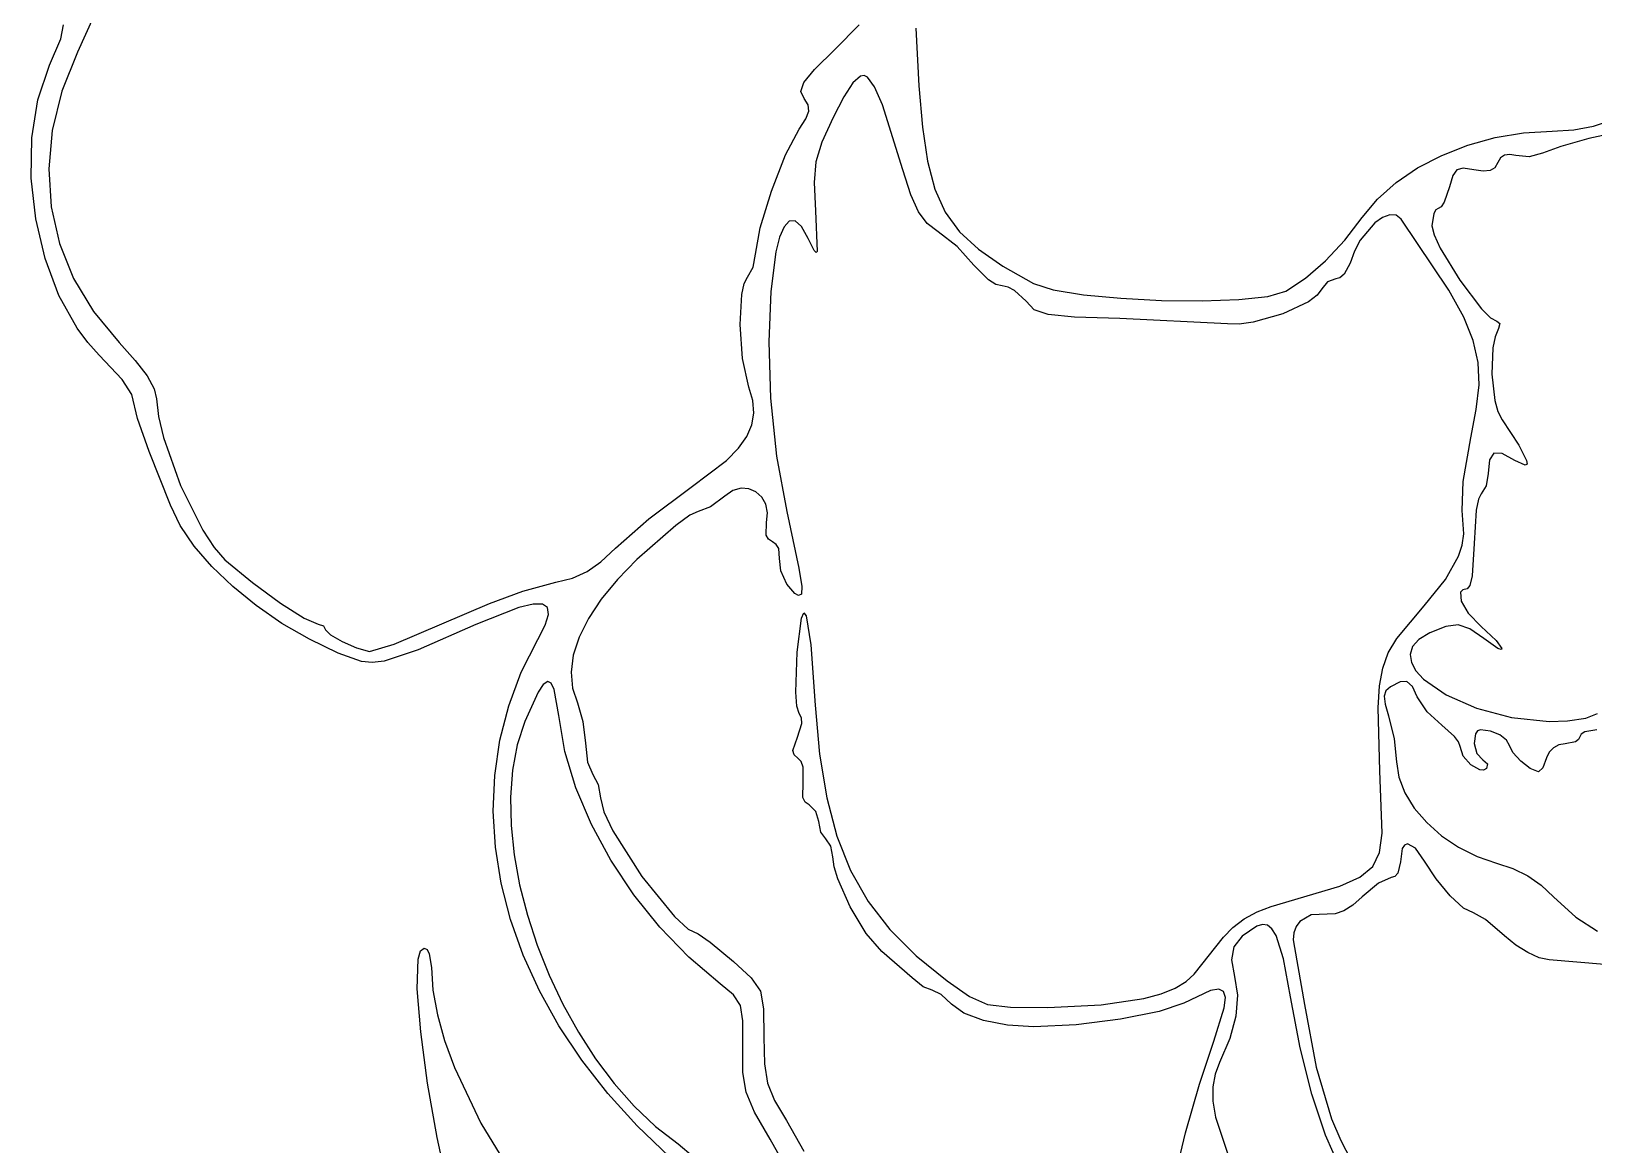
# Model space of a CAD drawing. Extents: x 56 to 1033, y 17 to 979.
# Drawn here: x 740.8 to 871.4, y 529.8 to 622.9 of the extents above; entities that cross this region are included whole.
import ezdxf

# ---------------------------------------------------------------- set-up
doc = ezdxf.new("R2010")
doc.units = 0

msp = doc.modelspace()

# ---------------------------------------------------------------- linework, layer by layer
at = {"layer": 'Layer 1'}
for p, q in [((743.247443, 622.311783), (743.476446, 623.478008)), ((745.989879, 624.138053), (744.63867, 621.18559)), ((807.98255, 621.43397), (809.983634, 623.484151)), ((814.723295, 623.210842), (814.98742, 618.3829)), ((742.30373, 620.09324), (743.247443, 622.311783)), ((744.63867, 621.18559), (743.335789, 617.917015)), ((806.275912, 619.747854), (807.98255, 621.43397)), ((741.330286, 617.210321), (742.30373, 620.09324)), ((805.365789, 618.644924), (806.275912, 619.747854)), ((810.404187, 619.227872), (810.107016, 619.191511)), ((810.695569, 619.095421), (810.404187, 619.227872)), ((743.335789, 617.917015), (742.538522, 614.652753)), ((805.115056, 617.907842), (805.365789, 618.644924)), ((805.38659, 617.31927), (805.115056, 617.907842)), ((809.468052, 618.632843), (808.724164, 617.460397)), ((810.107016, 619.191511), (809.468052, 618.632843)), ((811.288221, 618.303597), (810.695569, 619.095421)), ((811.939486, 616.775059), (811.288221, 618.303597)), ((814.98742, 618.3829), (815.285236, 614.908911)), ((740.8291, 614.01995), (741.330286, 617.210321)), ((805.725404, 616.790392), (805.38659, 617.31927)), ((805.78226, 616.265895), (805.725404, 616.790392)), ((808.724164, 617.460397), (807.82084, 615.71515)), ((813.6359, 611.34393), (811.939486, 616.775059)), ((804.97382, 614.75691), (805.538088, 615.627495)), ((805.538088, 615.627495), (805.78226, 616.265895)), ((807.82084, 615.71515), (806.868046, 613.657371)), ((871.400643, 614.993424), (872.884395, 615.493418)), ((740.777378, 610.654931), (740.8291, 614.01995)), ((742.538522, 614.652753), (742.242392, 611.424012)), ((803.847524, 612.613555), (804.97382, 614.75691)), ((815.285236, 614.908911), (815.708768, 612.064222)), ((860.88147, 613.413913), (863.176456, 614.049876)), ((863.176456, 614.049876), (865.546045, 614.447952)), ((865.546045, 614.447952), (867.94634, 614.58818)), ((867.94634, 614.58818), (869.75412, 614.691345)), ((869.75412, 614.691345), (871.400643, 614.993424)), ((875.93649, 615.03542), (871.002436, 613.982487)), ((806.868046, 613.657371), (806.370204, 612.023811)), ((858.704982, 612.560027), (860.88147, 613.413913)), ((867.11692, 612.73019), (866.0267, 612.450189)), ((868.651512, 613.308829), (867.11692, 612.73019)), ((871.002436, 613.982487), (868.651512, 613.308829)), ((742.242392, 611.424012), (742.44292, 608.261999)), ((802.654674, 609.558635), (803.847524, 612.613555)), ((806.370204, 612.023811), (806.226517, 610.284594)), ((815.708768, 612.064222), (816.323991, 609.735134)), ((854.883087, 610.278333), (856.69089, 611.50818)), ((856.69089, 611.50818), (858.704982, 612.560027)), ((860.505295, 611.495647), (859.957396, 611.361619)), ((861.39, 611.35952), (860.505295, 611.495647)), ((863.136647, 611.529886), (862.74095, 611.296466)), ((863.3944, 611.95435), (863.136647, 611.529886)), ((863.626228, 612.346151), (863.3944, 611.95435)), ((863.957255, 612.576101), (863.626228, 612.346151)), ((864.384484, 612.643048), (863.957255, 612.576101)), ((864.90492, 612.54584), (864.384484, 612.643048)), ((866.0267, 612.450189), (864.90492, 612.54584)), ((741.152326, 607.248068), (740.777378, 610.654931)), ((806.226517, 610.284594), (806.33619, 607.90984)), ((814.308057, 609.254493), (813.6359, 611.34393)), ((853.325472, 608.890449), (854.883087, 610.278333)), ((859.617316, 610.865961), (859.35607, 609.9172)), ((859.957396, 611.361619), (859.617316, 610.865961)), ((862.170878, 611.243281), (861.39, 611.35952)), ((862.74095, 611.296466), (862.170878, 611.243281)), ((801.708939, 606.490252), (802.654674, 609.558635)), ((814.950462, 607.827045), (814.308057, 609.254493)), ((816.323991, 609.735134), (817.196881, 607.80795)), ((852.06194, 607.36449), (853.325472, 608.890449)), ((859.35607, 609.9172), (858.917201, 608.644479)), ((742.44292, 608.261999), (743.13563, 605.197922)), ((806.33619, 607.90984), (806.474849, 604.517529)), ((815.675477, 606.86528), (814.950462, 607.827045)), ((817.196881, 607.80795), (818.393414, 606.168972)), ((854.367294, 607.587296), (853.757624, 607.364217)), ((854.903257, 607.548542), (854.367294, 607.587296)), ((855.32447, 607.21286), (854.903257, 607.548542)), ((858.034981, 607.689641), (857.8757, 606.66669)), ((858.207399, 608.000829), (858.034981, 607.689641)), ((858.41795, 608.11512), (858.207399, 608.000829)), ((858.659739, 608.257315), (858.41795, 608.11512)), ((858.917201, 608.644479), (858.659739, 608.257315)), ((741.93115, 603.932163), (741.152326, 607.248068)), ((801.32399, 604.30651), (801.708939, 606.490252)), ((803.723943, 606.588742), (803.34977, 605.719977)), ((804.154045, 607.05774), (803.723943, 606.588742)), ((804.6365, 607.081498), (804.154045, 607.05774)), ((805.167731, 606.614545), (804.6365, 607.081498)), ((805.74416, 605.61141), (805.167731, 606.614545)), ((816.59546, 606.17289), (815.675477, 606.86528)), ((818.200821, 604.926631), (816.59546, 606.17289)), ((818.393414, 606.168972), (819.979564, 604.704503)), ((850.591711, 605.454395), (852.06194, 607.36449)), ((853.115289, 606.914399), (851.896799, 605.474925)), ((853.757624, 607.364217), (853.115289, 606.914399)), ((859.303216, 601.282918), (855.32447, 607.21286)), ((857.8757, 606.66669), (858.067822, 605.903447)), ((743.13563, 605.197922), (744.316045, 602.26299)), ((803.34977, 605.719977), (803.035104, 604.496916)), ((806.243947, 604.603742), (805.74416, 605.61141)), ((819.59658, 603.38578), (818.200821, 604.926631)), ((848.983955, 603.740292), (850.591711, 605.454395)), ((851.896799, 605.474925), (851.40273, 604.555458)), ((858.067822, 605.903447), (858.58281, 604.802445)), ((743.091054, 600.840021), (741.93115, 603.932163)), ((801.128079, 603.22242), (801.32399, 604.30651)), ((803.035104, 604.496916), (802.598602, 601.169789)), ((806.389787, 604.432948), (806.243947, 604.603742)), ((806.474849, 604.517529), (806.389787, 604.432948)), ((819.979564, 604.704503), (822.021308, 603.300845)), ((847.314631, 602.295406), (848.983955, 603.740292)), ((851.04017, 603.54963), (850.538393, 602.613539)), ((851.40273, 604.555458), (851.04017, 603.54963)), ((858.58281, 604.802445), (860.213105, 602.129044)), ((744.316045, 602.26299), (745.979688, 599.48841)), ((800.37164, 601.839146), (800.65709, 602.38199)), ((800.65709, 602.38199), (801.128079, 603.22242)), ((820.801483, 602.14937), (819.59658, 603.38578)), ((822.021308, 603.300845), (824.58462, 601.8443)), ((845.6597, 601.19296), (847.314631, 602.295406)), ((850.194142, 602.328776), (849.84013, 602.22419)), ((850.538393, 602.613539), (850.194142, 602.328776)), ((800.041887, 598.414131), (800.174818, 600.933902)), ((800.174818, 600.933902), (800.37164, 601.839146)), ((802.598602, 601.169789), (802.443053, 596.971133)), ((821.420554, 601.773256), (820.801483, 602.14937)), ((821.94784, 601.63512), (821.420554, 601.773256)), ((822.44767, 601.533873), (821.94784, 601.63512)), ((822.991989, 601.258204), (822.44767, 601.533873)), ((823.9512, 600.35202), (822.991989, 601.258204)), ((824.58462, 601.8443), (826.210952, 601.321715)), ((826.210952, 601.321715), (828.740589, 600.906168)), ((844.170915, 600.766741), (845.65992, 601.19306)), ((845.65992, 601.19306), (845.6597, 601.19296)), ((848.68371, 601.39498), (848.289692, 600.866787)), ((849.154678, 601.980608), (848.68371, 601.39498)), ((849.84013, 602.22419), (849.154678, 601.980608)), ((860.540371, 599.036406), (859.303216, 601.282918)), ((860.213105, 602.129044), (862.03003, 599.730245)), ((744.609246, 598.104445), (743.091054, 600.840021)), ((824.628539, 599.650648), (823.9512, 600.35202)), ((825.792409, 599.244205), (824.628539, 599.650648)), ((828.740589, 600.906168), (831.865891, 600.607167)), ((831.865891, 600.607167), (835.279215, 600.434218)), ((835.279215, 600.434218), (838.672921, 600.396826)), ((838.672921, 600.396826), (841.739368, 600.504498)), ((841.739368, 600.504498), (844.170915, 600.766741)), ((847.555485, 600.321874), (845.408321, 599.308444)), ((848.289692, 600.866787), (847.555485, 600.321874)), ((862.03003, 599.730245), (862.778305, 598.972497)), ((745.979688, 599.48841), (748.12208, 596.90539)), ((800.247953, 595.578515), (800.041887, 598.414131)), ((827.995357, 599.031014), (825.792409, 599.244205)), ((831.78993, 598.9094), (827.995357, 599.031014)), ((840.79173, 598.47305), (831.78993, 598.9094)), ((841.772524, 598.453869), (840.79173, 598.47305)), ((842.925857, 598.6078), (841.772524, 598.453869)), ((845.408321, 599.308444), (842.925857, 598.6078)), ((861.340108, 597.067018), (860.540371, 599.036406)), ((862.778305, 598.972497), (863.29703, 598.68981)), ((863.29703, 598.68981), (863.566621, 598.510057)), ((863.566621, 598.510057), (863.45777, 598.07787)), ((745.495576, 596.911871), (744.609246, 598.104445)), ((861.750469, 595.223366), (861.340108, 597.067018)), ((863.167598, 597.387988), (862.976148, 596.47081)), ((863.45777, 598.07787), (863.167598, 597.387988)), ((746.46293, 595.85824), (745.495576, 596.911871)), ((748.383031, 593.806038), (746.46293, 595.85824)), ((748.12208, 596.90539), (749.473693, 595.405664)), ((802.443053, 596.971133), (802.597074, 592.264721)), ((862.976148, 596.47081), (862.878087, 594.258577)), ((749.473693, 595.405664), (750.455365, 594.108072)), ((800.78267, 593.18289), (800.247953, 595.578515)), ((861.8195, 593.354064), (861.750469, 595.223366)), ((749.19374, 592.57021), (748.383031, 593.806038)), ((750.455365, 594.108072), (751.054882, 593.030977)), ((801.098743, 592.055991), (800.78267, 593.18289)), ((861.595246, 591.307724), (861.8195, 593.354064)), ((862.878087, 594.258577), (863.140931, 592.049183)), ((749.653815, 590.552743), (749.19374, 592.57021)), ((751.054882, 593.030977), (751.26003, 592.19274)), ((751.26003, 592.19274), (751.417054, 590.726695)), ((801.185206, 591.008993), (801.098743, 592.055991)), ((802.597074, 592.264721), (803.08928, 587.414323)), ((863.140931, 592.049183), (863.400611, 591.135555)), ((750.64294, 587.79219), (749.653815, 590.552743)), ((751.417054, 590.726695), (751.839417, 588.949242)), ((801.02562, 590.013333), (801.185206, 591.008993)), ((861.12575, 588.93296), (861.595246, 591.307724)), ((863.400611, 591.135555), (863.74202, 590.45064)), ((800.60355, 589.040445), (801.02562, 590.013333)), ((863.74202, 590.45064), (865.154431, 588.318593)), ((751.839417, 588.949242), (753.268012, 584.959447)), ((798.906209, 587.048729), (799.902559, 588.061765)), ((799.902559, 588.061765), (800.60355, 589.040445)), ((860.50157, 585.274296), (861.12575, 588.93296)), ((865.154431, 588.318593), (865.798585, 587.05304)), ((752.4086, 583.30797), (750.64294, 587.79219)), ((795.96169, 584.80533), (798.906209, 587.048729)), ((803.08928, 587.414323), (803.94829, 582.78371)), ((862.697158, 587.102378), (862.5883, 585.96114)), ((863.063345, 587.64434), (862.697158, 587.102378)), ((863.746279, 587.616122), (863.063345, 587.64434)), ((864.80538, 587.04682), (863.746279, 587.616122)), ((865.680297, 586.635332), (864.80538, 587.04682)), ((865.834383, 586.739371), (865.680297, 586.635332)), ((865.798585, 587.05304), (865.834383, 586.739371)), ((860.41928, 582.85263), (860.50157, 585.274296)), ((862.5883, 585.96114), (862.415261, 584.908002)), ((753.268012, 584.959447), (755.121517, 581.222024)), ((792.420704, 582.171669), (795.96169, 584.80533)), ((798.77556, 584.05956), (797.556139, 583.159059)), ((799.437938, 584.519181), (798.77556, 584.05956)), ((800.118628, 584.714721), (799.437938, 584.519181)), ((800.775793, 584.67294), (800.118628, 584.714721)), ((801.367596, 584.420599), (800.775793, 584.67294)), ((801.852203, 583.984456), (801.367596, 584.420599)), ((802.187776, 583.391272), (801.852203, 583.984456)), ((861.99923, 584.25733), (861.770496, 583.816606)), ((862.415261, 584.908002), (861.99923, 584.25733)), ((753.237211, 581.608857), (752.4086, 583.30797)), ((796.53024, 582.78451), (795.85073, 582.466048)), ((797.556139, 583.159059), (796.53024, 582.78451)), ((802.332481, 582.667807), (802.187776, 583.391272)), ((802.24448, 581.84082), (802.332481, 582.667807)), ((803.94829, 582.78371), (804.962405, 578.024924)), ((860.557623, 580.89932), (860.41928, 582.85263)), ((861.58318, 582.885657), (861.41013, 580.09899)), ((861.770496, 583.816606), (861.58318, 582.885657)), ((754.409219, 579.883341), (753.237211, 581.608857)), ((789.61783, 579.70585), (792.420704, 582.171669)), ((794.657144, 581.598949), (791.40098, 578.74856)), ((795.85073, 582.466048), (794.657144, 581.598949)), ((802.227241, 580.807816), (802.24448, 581.84082)), ((755.121517, 581.222024), (756.075016, 579.760035)), ((802.425626, 580.453477), (802.227241, 580.807816)), ((802.75445, 580.23109), (802.425626, 580.453477)), ((803.058671, 580.022683), (802.75445, 580.23109)), ((803.270689, 579.69174), (803.058671, 580.022683)), ((860.41419, 579.96632), (860.557623, 580.89932)), ((861.41013, 580.09899), (861.240009, 577.400555)), ((755.884948, 578.166428), (754.409219, 579.883341)), ((756.075016, 579.760035), (756.97563, 578.73564)), ((756.97563, 578.73564), (759.26661, 576.833822)), ((788.407682, 578.577757), (789.61783, 579.70585)), ((791.40098, 578.74856), (789.77835, 577.08155)), ((803.341, 578.84426), (803.270689, 579.69174)), ((803.43734, 577.821244), (803.341, 578.84426)), ((859.030517, 577.08469), (860.117581, 579.03384)), ((860.117581, 579.03384), (860.41419, 579.96632)), ((757.624725, 576.493123), (755.884948, 578.166428)), ((786.017484, 577.211881), (787.243178, 577.766784)), ((787.243178, 577.766784), (788.407682, 578.577757)), ((803.946031, 576.705861), (803.43734, 577.821244)), ((804.962405, 578.024924), (805.193167, 576.499546)), ((759.588873, 574.898429), (757.624725, 576.493123)), ((759.26661, 576.833822), (761.617444, 575.103642)), ((779.09754, 575.08421), (781.879829, 576.123347)), ((781.879829, 576.123347), (784.62377, 576.852)), ((784.62377, 576.852), (786.017484, 577.211881)), ((789.77835, 577.08155), (788.431045, 575.436148)), ((804.613357, 575.910363), (803.946031, 576.705861)), ((805.193167, 576.499546), (805.1856, 575.847)), ((857.22779, 574.88037), (859.030517, 577.08469)), ((860.461918, 576.228869), (860.264547, 576.01654)), ((860.82106, 576.30472), (860.461918, 576.228869)), ((861.053068, 576.597087), (860.82106, 576.30472)), ((861.240009, 577.400555), (861.053068, 576.597087)), ((761.737719, 573.417353), (759.588873, 574.898429)), ((761.617444, 575.103642), (763.593433, 573.845352)), ((771.10577, 571.67475), (779.09754, 575.08421)), ((782.732142, 575.027666), (781.547131, 574.740191)), ((783.528501, 575.026781), (782.732142, 575.027666)), ((783.951094, 574.73395), (783.528501, 575.026781)), ((788.431045, 575.436148), (787.364566, 573.825643)), ((804.927221, 575.761399), (804.613357, 575.910363)), ((805.1856, 575.847), (804.927221, 575.761399)), ((854.948697, 572.158684), (857.22779, 574.88037)), ((860.264547, 576.01654), (860.320957, 575.273776)), ((860.320957, 575.273776), (860.921961, 574.259095)), ((763.593433, 573.845352), (764.75988, 573.3592)), ((781.547131, 574.740191), (777.9516, 573.31451)), ((783.734531, 573.258101), (784.014809, 574.145585)), ((784.014809, 574.145585), (783.951094, 574.73395)), ((787.364566, 573.825643), (786.584415, 572.263324)), ((804.80676, 571.00289), (805.175748, 573.863772)), ((805.175748, 573.863772), (805.366412, 574.293521)), ((805.366412, 574.293521), (805.55947, 574.061124)), ((805.55947, 574.061124), (805.947617, 571.624834)), ((860.921961, 574.259095), (861.99923, 573.15516)), ((764.031586, 572.084898), (761.737719, 573.417353)), ((764.75988, 573.3592), (765.204952, 573.219544)), ((765.204952, 573.219544), (765.39006, 572.88383)), ((765.39006, 572.88383), (765.793416, 572.450987)), ((765.793416, 572.450987), (766.770179, 571.887561)), ((777.9516, 573.31451), (773.117204, 571.202713)), ((783.12515, 572.06791), (783.734531, 573.258101)), ((786.584415, 572.263324), (786.096095, 570.762477)), ((857.70317, 572.62297), (856.801303, 572.078815)), ((859.059332, 573.167595), (857.70317, 572.62297)), ((860.085962, 573.287422), (859.059332, 573.167595)), ((861.048982, 572.953886), (860.085962, 573.287422)), ((862.21431, 572.13842), (861.048982, 572.953886)), ((861.99923, 573.15516), (863.252539, 571.986541)), ((766.4308, 570.93607), (764.031586, 572.084898)), ((768.388605, 570.226507), (766.4308, 570.93607)), ((766.770179, 571.887561), (767.970387, 571.367697)), ((767.970387, 571.367697), (769.04408, 571.06554)), ((769.04408, 571.06554), (771.10587, 571.67473)), ((773.117204, 571.202713), (770.273472, 570.244384)), ((771.10587, 571.67473), (771.10577, 571.67475)), ((781.749721, 569.33684), (783.12515, 572.06791)), ((804.698215, 567.661995), (804.80676, 571.00289)), ((805.947617, 571.624834), (806.32988, 566.58479)), ((853.76587, 569.672042), (854.238317, 570.953422)), ((854.238317, 570.953422), (854.948697, 572.158684)), ((856.264238, 571.473117), (856.062848, 570.821848)), ((856.801303, 572.078815), (856.264238, 571.473117)), ((863.39189, 571.327787), (862.21431, 572.13842)), ((863.252539, 571.986541), (863.727363, 571.327289)), ((863.662901, 571.23567), (863.39189, 571.327787)), ((863.727363, 571.327289), (863.662901, 571.23567)), ((769.275668, 570.131202), (768.388605, 570.226507)), ((770.273472, 570.244384), (769.275668, 570.131202)), ((786.096095, 570.762477), (785.905107, 569.336392)), ((853.495221, 568.179666), (853.76587, 569.672042)), ((856.062848, 570.821848), (856.168005, 570.140979)), ((856.168005, 570.140979), (856.550581, 569.446483)), ((780.694787, 566.521385), (781.749721, 569.33684)), ((783.589719, 568.29914), (783.154347, 567.66346)), ((783.95331, 568.547646), (783.589719, 568.29914)), ((784.25443, 568.410538), (783.95331, 568.547646)), ((784.502388, 567.889376), (784.25443, 568.410538)), ((785.905107, 569.336392), (786.016955, 567.998357)), ((855.214559, 568.527425), (854.40837, 568.11177)), ((855.796711, 568.549654), (855.214559, 568.527425)), ((856.247105, 568.144208), (855.796711, 568.549654)), ((856.550581, 569.446483), (857.181448, 568.754332)), ((857.181448, 568.754332), (859.071542, 567.44095)), ((783.154347, 567.66346), (782.03103, 565.22434)), ((784.87605, 565.70113), (784.502388, 567.889376)), ((786.016955, 567.998357), (786.43714, 566.76166)), ((804.792622, 566.502398), (804.698215, 567.661995)), ((853.390238, 566.341415), (853.495221, 568.179666)), ((854.033577, 567.772803), (853.887864, 567.316031)), ((853.887864, 567.316031), (853.965611, 566.648324)), ((854.40837, 568.11177), (854.033577, 567.772803)), ((856.65802, 567.27684), (856.247105, 568.144208)), ((857.474175, 566.015653), (856.65802, 567.27684)), ((859.071542, 567.44095), (861.605266, 566.32861)), ((779.955951, 563.635937), (780.694787, 566.521385)), ((785.397809, 562.702879), (784.87605, 565.70113)), ((786.43714, 566.76166), (786.90575, 565.218549)), ((804.97931, 565.88608), (804.792622, 566.502398)), ((805.164665, 565.503773), (804.97931, 565.88608)), ((806.32988, 566.58479), (806.694048, 562.470833)), ((853.53273, 561.08777), (853.390238, 566.341415)), ((853.965611, 566.648324), (854.2612, 565.67655)), ((854.2612, 565.67655), (854.733536, 563.755121)), ((858.7052, 564.90694), (857.474175, 566.015653)), ((861.605266, 566.32861), (864.549594, 565.545086)), ((870.73807, 565.47548), (871.732499, 565.866821)), ((782.03103, 565.22434), (781.395971, 563.267068)), ((786.90575, 565.218549), (787.10451, 563.41137)), ((804.83771, 563.89666), (805.201914, 565.031463)), ((805.201914, 565.031463), (805.164665, 565.503773)), ((859.783237, 563.96619), (858.7052, 564.90694)), ((861.689201, 564.427056), (861.516951, 564.171441)), ((861.95065, 564.52304), (861.689201, 564.427056)), ((862.781807, 564.399806), (861.95065, 564.52304)), ((863.557751, 564.084122), (862.781807, 564.399806)), ((864.549594, 565.545086), (867.671503, 565.218154)), ((867.671503, 565.218154), (869.226231, 565.26584)), ((869.226231, 565.26584), (870.73797, 565.47559)), ((870.668362, 564.349987), (870.359438, 564.162674)), ((871.68392, 564.52304), (870.668362, 564.349987)), ((870.73797, 565.47559), (870.73807, 565.47548)), ((779.528812, 560.694885), (779.955951, 563.635937)), ((781.395971, 563.267068), (781.0008, 561.142818)), ((787.10451, 563.41137), (787.294387, 561.818303)), ((804.444473, 562.781451), (804.83771, 563.89666)), ((854.733536, 563.755121), (854.93, 561.82947)), ((860.111177, 563.497602), (859.783237, 563.96619)), ((860.23162, 563.10887), (860.111177, 563.497602)), ((860.501616, 562.299652), (860.23162, 563.10887)), ((861.516951, 564.171441), (861.425012, 563.375349)), ((861.425012, 563.375349), (861.644762, 562.522817)), ((864.131273, 563.657015), (863.557751, 564.084122)), ((864.35516, 563.19951), (864.131273, 563.657015)), ((864.635502, 562.6067), (864.35516, 563.19951)), ((868.486455, 563.259906), (868.034385, 563.02012)), ((869.01268, 563.34487), (868.486455, 563.259906)), ((869.8837, 563.517906), (869.01268, 563.34487)), ((870.148666, 563.705215), (869.8837, 563.517906)), ((870.24598, 563.93395), (870.148666, 563.705215)), ((870.359438, 564.162674), (870.24598, 563.93395)), ((786.318697, 559.651675), (785.397809, 562.702879)), ((787.294387, 561.818303), (787.7373, 560.78997)), ((804.557197, 562.433613), (804.444473, 562.781451)), ((804.87781, 562.15444), (804.557197, 562.433613)), ((805.150223, 561.855422), (804.87781, 562.15444)), ((805.318813, 561.38581), (805.150223, 561.855422)), ((806.694048, 562.470833), (807.287413, 558.835279)), ((854.93, 561.82947), (855.107343, 560.548358)), ((861.136886, 561.581323), (860.501616, 562.299652)), ((861.644762, 562.522817), (862.14613, 562.0019)), ((862.14613, 562.0019), (862.540582, 561.681271)), ((865.30565, 561.889904), (864.635502, 562.6067)), ((866.109282, 561.279854), (865.30565, 561.889904)), ((867.47123, 562.16671), (867.14405, 561.340132)), ((867.6861, 562.648169), (867.47123, 562.16671)), ((868.034385, 563.02012), (867.6861, 562.648169)), ((779.408972, 557.712621), (779.528812, 560.694885)), ((781.0008, 561.142818), (780.835148, 558.880173)), ((787.7373, 560.78997), (788.179556, 559.953089)), ((805.30596, 560.12113), (805.318813, 561.38581)), ((853.710079, 555.863228), (853.53273, 561.08777)), ((855.107343, 560.548358), (855.612675, 559.249592)), ((861.87535, 561.169499), (861.136886, 561.581323)), ((862.201381, 561.145908), (861.87535, 561.169499)), ((862.45493, 561.2798), (862.201381, 561.145908)), ((862.540582, 561.681271), (862.45493, 561.2798)), ((866.79008, 561.00728), (866.109282, 561.279854)), ((867.14405, 561.340132), (866.79008, 561.00728)), ((787.605877, 556.602002), (786.318697, 559.651675)), ((788.179556, 559.953089), (788.36349, 558.82034)), ((805.28956, 558.865765), (805.30596, 560.12113)), ((855.612675, 559.249592), (856.405954, 557.973745)), ((780.835148, 558.880173), (780.888649, 556.507718)), ((788.36349, 558.82034), (788.645639, 557.66316)), ((805.485631, 558.46486), (805.28956, 558.865765)), ((805.81439, 558.22819), (805.485631, 558.46486)), ((806.387031, 557.691104), (805.81439, 558.22819)), ((807.287413, 558.835279), (808.1403, 555.614702)), ((856.405954, 557.973745), (857.447135, 556.761395)), ((779.592031, 554.703535), (779.408972, 557.712621)), ((780.888649, 556.507718), (781.150936, 554.054037)), ((789.226516, 553.608342), (787.605877, 556.602002)), ((788.645639, 557.66316), (789.403734, 556.060526)), ((806.62521, 556.8367), (806.387031, 557.691104)), ((806.798258, 555.966689), (806.62521, 556.8367)), ((857.447135, 556.761395), (858.696175, 555.653117)), ((789.403734, 556.060526), (791.817657, 552.258086)), ((807.21429, 555.39223), (806.798258, 555.966689)), ((807.63033, 554.797362), (807.21429, 555.39223)), ((808.1403, 555.614702), (809.283033, 552.745677)), ((853.502718, 554.242808), (853.710079, 555.863228)), ((858.696175, 555.653117), (860.11303, 554.689486)), ((780.07359, 551.682018), (779.592031, 554.703535)), ((781.150936, 554.054037), (781.611641, 551.547714)), ((807.80337, 553.87836), (807.63033, 554.797362)), ((852.929019, 553.072622), (853.502718, 554.242808)), ((855.40163, 554.584172), (855.24757, 553.47777)), ((855.595663, 554.865543), (855.40163, 554.584172)), ((855.851846, 554.965206), (855.595663, 554.865543)), ((856.503102, 554.617948), (855.851846, 554.965206)), ((857.26028, 553.53947), (856.503102, 554.617948)), ((860.11303, 554.689486), (861.657656, 553.911078)), ((861.657656, 553.911078), (863.29001, 553.35847)), ((791.147778, 550.725182), (789.226516, 553.608342)), ((807.912973, 553.061288), (807.80337, 553.87836)), ((808.215722, 552.044096), (807.912973, 553.061288)), ((809.283033, 552.745677), (810.745933, 550.164779)), ((851.862247, 552.194424), (852.929019, 553.072622)), ((855.24757, 553.47777), (855.030101, 552.537879)), ((858.233007, 552.039726), (857.26028, 553.53947)), ((863.29001, 553.35847), (864.659003, 552.910291)), ((864.659003, 552.910291), (865.90118, 552.297938)), ((780.84925, 548.66246), (780.07359, 551.682018)), ((781.611641, 551.547714), (782.260398, 549.017334)), ((791.817657, 552.258086), (794.545047, 548.891398)), ((809.244289, 549.711386), (808.215722, 552.044096)), ((844.43614, 549.72927), (850.175667, 551.449965)), ((850.175667, 551.449965), (851.862247, 552.194424)), ((853.423106, 551.676473), (852.04615, 550.53236)), ((854.46593, 552.15235), (853.423106, 551.676473)), ((854.779313, 552.255504), (854.46593, 552.15235)), ((855.030101, 552.537879), (854.779313, 552.255504)), ((859.408587, 550.641804), (858.233007, 552.039726)), ((865.90118, 552.297938), (867.025682, 551.516035)), ((867.025682, 551.516035), (868.04165, 550.55921)), ((793.336828, 548.007003), (791.147778, 550.725182)), ((810.745933, 550.164779), (812.559326, 547.808582)), ((852.04615, 550.53236), (851.273936, 549.859484)), ((860.536885, 549.609557), (859.408587, 550.641804)), ((868.04165, 550.55921), (869.909649, 548.858881)), ((782.260398, 549.017334), (783.086839, 546.491481)), ((794.545047, 548.891398), (795.694975, 547.833454)), ((810.576333, 547.484309), (809.244289, 549.711386)), ((841.235824, 547.985966), (842.1961, 548.703181)), ((842.1961, 548.703181), (843.283613, 549.297564)), ((843.283613, 549.297564), (844.43614, 549.72927)), ((847.800607, 549.04089), (846.845267, 548.486918)), ((849.11366, 549.10489), (847.800607, 549.04089)), ((849.780034, 549.132286), (849.11366, 549.10489)), ((850.509345, 549.388305), (849.780034, 549.132286)), ((851.273936, 549.859484), (850.509345, 549.388305)), ((861.36776, 549.20684), (860.536885, 549.609557)), ((862.355087, 548.644455), (861.36776, 549.20684)), ((869.909649, 548.858881), (871.71881, 547.67909)), ((781.914611, 545.659252), (780.84925, 548.66246)), ((795.76083, 545.508292), (793.336828, 548.007003)), ((795.694975, 547.833454), (796.52569, 547.43884)), ((796.52569, 547.43884), (797.550729, 546.766205)), ((811.89912, 545.96694), (810.576333, 547.484309)), ((812.559326, 547.808582), (814.753533, 545.613661)), ((840.46501, 547.18576), (841.235824, 547.985966)), ((843.25327, 548.08454), (842.01649, 547.267025)), ((843.71577, 548.241805), (843.25327, 548.08454)), ((844.130025, 548.178251), (843.71577, 548.241805)), ((844.504281, 547.876588), (844.130025, 548.178251)), ((844.846786, 547.319526), (844.504281, 547.876588)), ((846.341995, 547.540046), (846.289368, 546.949609)), ((846.531226, 548.056527), (846.341995, 547.540046)), ((846.845267, 548.486918), (846.531226, 548.056527)), ((863.96055, 547.29232), (862.355087, 548.644455)), ((773.324887, 546.02168), (773.63742, 546.2619)), ((773.63742, 546.2619), (773.866408, 546.134072)), ((773.866408, 546.134072), (774.05442, 545.786029)), ((783.086839, 546.491481), (784.080596, 543.998739)), ((797.550729, 546.766205), (799.48239, 545.15013)), ((838.00218, 544.07665), (840.46501, 547.18576)), ((841.327856, 546.372309), (841.135507, 545.283649)), ((842.01649, 547.267025), (841.327856, 546.372309)), ((845.46953, 545.370049), (844.846786, 547.319526)), ((846.289368, 546.949609), (846.38514, 546.29735)), ((846.38514, 546.29735), (847.24136, 541.54889)), ((864.907072, 546.515684), (863.96055, 547.29232)), ((865.902591, 545.888199), (864.907072, 546.515684)), ((773.050645, 542.853984), (773.128598, 545.33732)), ((773.128598, 545.33732), (773.324887, 546.02168)), ((774.05442, 545.786029), (774.2298, 544.64193)), ((783.265275, 542.686785), (781.914611, 545.659252)), ((798.38695, 543.28353), (795.76083, 545.508292)), ((799.48239, 545.15013), (800.971983, 543.764252)), ((814.42429, 543.75788), (811.89912, 545.96694)), ((814.753533, 545.613661), (817.35888, 543.51659)), ((841.135507, 545.283649), (841.38758, 543.8843)), ((846.06423, 542.1915), (845.46953, 545.370049)), ((866.858017, 545.45815), (865.902591, 545.888199)), ((867.68426, 545.27382), (866.858017, 545.45815)), ((872.30771, 544.88888), (867.68426, 545.27382)), ((774.2298, 544.64193), (774.360009, 542.727239)), ((784.080596, 543.998739), (785.231304, 541.567693)), ((800.971983, 543.764252), (801.73445, 542.642729)), ((815.345325, 543.02981), (814.42429, 543.75788)), ((817.35888, 543.51659), (819.219374, 542.219001)), ((836.419492, 542.913486), (837.345551, 543.458728)), ((837.345551, 543.458728), (838.00218, 544.07665)), ((841.38758, 543.8843), (841.615552, 542.327097)), ((773.335338, 539.247498), (773.050645, 542.853984)), ((774.360009, 542.727239), (774.733586, 540.682066)), ((784.896842, 539.759449), (783.265275, 542.686785)), ((799.497027, 542.35816), (798.38695, 543.28353)), ((800.07462, 541.464882), (799.497027, 542.35816)), ((801.73445, 542.642729), (802.009132, 541.191954)), ((816.10334, 542.72699), (815.345325, 543.02981)), ((816.843989, 542.383407), (816.10334, 542.72699)), ((817.72332, 541.55735), (816.843989, 542.383407)), ((819.219374, 542.219001), (820.7303, 541.55075)), ((833.798536, 542.05002), (835.233865, 542.443168)), ((835.233865, 542.443168), (836.419492, 542.913486)), ((839.370802, 542.713061), (837.12807, 541.64353)), ((840.054929, 542.825), (839.370802, 542.713061)), ((840.465518, 542.632449), (840.054929, 542.825)), ((840.616033, 542.118453), (840.465518, 542.632449)), ((841.615552, 542.327097), (841.476456, 540.577461)), ((846.864208, 537.91502), (846.06423, 542.1915)), ((785.231304, 541.567693), (786.528594, 539.226927)), ((800.276297, 540.162386), (800.07462, 541.464882)), ((802.009132, 541.191954), (802.03537, 538.81832)), ((818.759785, 540.808423), (817.72332, 541.55735)), ((820.7303, 541.55075), (822.655166, 541.309782)), ((822.655166, 541.309782), (825.75748, 541.29404)), ((825.75748, 541.29404), (830.218228, 541.504217)), ((830.218228, 541.504217), (833.798536, 542.05002)), ((835.079369, 540.945678), (831.859307, 540.312348)), ((837.12807, 541.64353), (835.079369, 540.945678)), ((839.6418, 538.47825), (840.519942, 541.266057)), ((840.519942, 541.266057), (840.616033, 542.118453)), ((847.24136, 541.54889), (848.214266, 536.294435)), ((774.733586, 540.682066), (775.336205, 538.527606)), ((786.804912, 536.891635), (784.896842, 539.759449)), ((800.25863, 538.00936), (800.276297, 540.162386)), ((820.388515, 540.20499), (818.759785, 540.808423)), ((822.40186, 539.804305), (820.388515, 540.20499)), ((824.59217, 539.66362), (822.40186, 539.804305)), ((828.139652, 539.84963), (824.59217, 539.66362)), ((831.859307, 540.312348), (828.139652, 539.84963)), ((841.476456, 540.577461), (840.97881, 538.684383)), ((773.914457, 534.953466), (773.335338, 539.247498)), ((775.336205, 538.527606), (776.153542, 536.285054)), ((786.528594, 539.226927), (787.962099, 537.005024)), ((802.03537, 538.81832), (802.08251, 536.580449)), ((838.447775, 534.870174), (839.6418, 538.47825)), ((840.97881, 538.684383), (840.13113, 536.69685)), ((787.962099, 537.005024), (789.521452, 534.93057)), ((800.267873, 535.855571), (800.25863, 538.00936)), ((847.846476, 534.04188), (846.864208, 537.91502)), ((776.153542, 536.285054), (778.375068, 531.62046)), ((788.985088, 534.097733), (786.804912, 536.891635)), ((800.54514, 534.211236), (800.267873, 535.855571)), ((802.08251, 536.580449), (802.335281, 534.9583)), ((839.750143, 535.718555), (839.561407, 534.648372)), ((840.13113, 536.69685), (839.750143, 535.718555)), ((848.214266, 536.294435), (849.493189, 531.97726)), ((774.719782, 530.407495), (773.914457, 534.953466)), ((789.521452, 534.93057), (791.196287, 533.032148)), ((802.335281, 534.9583), (802.91054, 533.518836)), ((837.293569, 530.796298), (838.447775, 534.870174)), ((839.561407, 534.648372), (839.570558, 533.461207)), ((791.432969, 531.392135), (788.985088, 534.097733)), ((791.196287, 533.032148), (792.976235, 531.338344)), ((801.250694, 532.534833), (800.54514, 534.211236)), ((802.91054, 533.518836), (803.92514, 531.82902)), ((839.570558, 533.461207), (839.783231, 532.131961)), ((848.985499, 530.622955), (847.846476, 534.04188)), ((802.5448, 530.28484), (801.250694, 532.534833)), ((803.92514, 531.82902), (805.37691, 529.282242)), ((839.783231, 532.131961), (840.84169, 528.946845)), ((849.493189, 531.97726), (850.258551, 530.159392)), ((775.683089, 526.04519), (774.719782, 530.407495)), ((778.375068, 531.62046), (781.283562, 526.857849)), ((794.144156, 528.78923), (791.432969, 531.392135)), ((792.976235, 531.338344), (794.85093, 529.87774)), ((836.420625, 527.173347), (837.293569, 530.796298)), ((850.255739, 527.709121), (848.985499, 530.622955)), ((794.85093, 529.87774), (797.377679, 527.780171)), ((803.703584, 528.252274), (802.5448, 530.28484)), ((850.258551, 530.159392), (851.113789, 528.562929))]:
    msp.add_line(p, q, dxfattribs=at)

doc.saveas('drawing.dxf')
